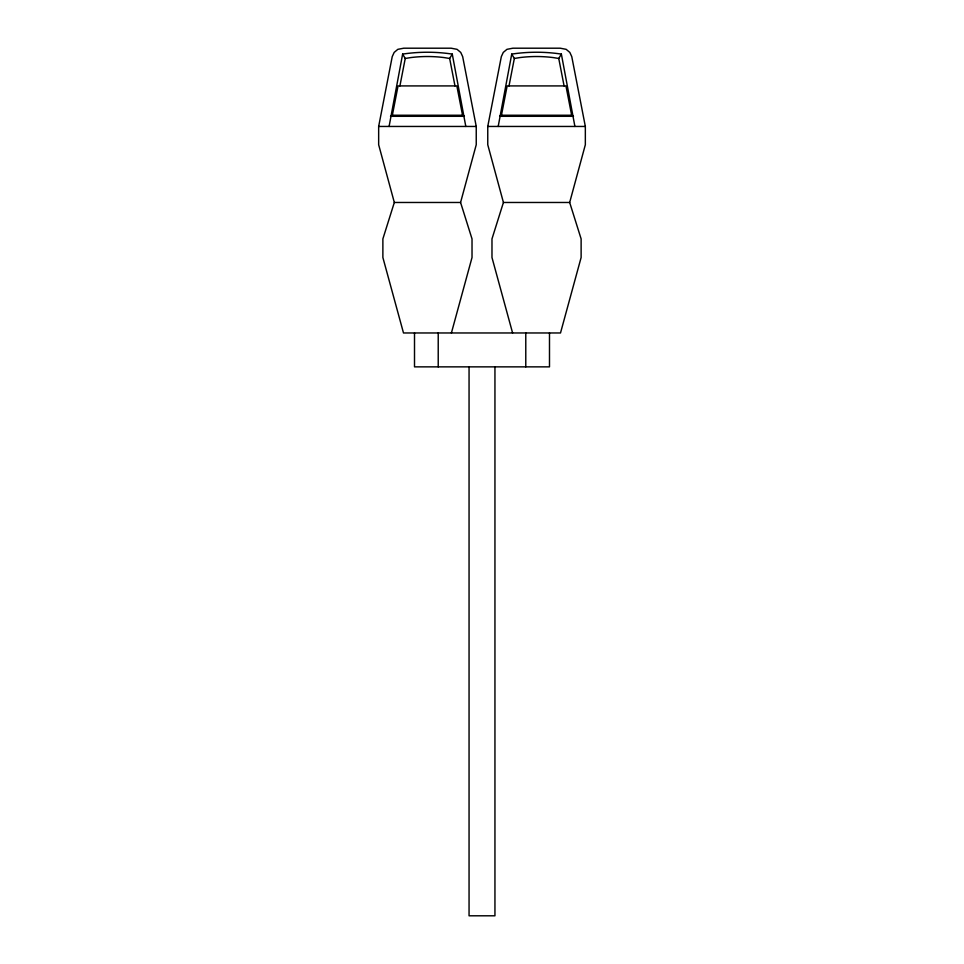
<?xml version="1.0" encoding="UTF-8"?>
<svg xmlns="http://www.w3.org/2000/svg" width="964" height="964" viewBox="0 0 964 964"><rect width="100%" height="100%" fill="white"/><g stroke="black" fill="none" stroke-linecap="round" stroke-linejoin="round"><path stroke-width="1.45" d="M389.094 126.453L402.627 54.105A98.569 57.864 0 0 1 452.273 54.105L465.805 126.453M498.195 126.453L511.727 54.105A98.569 57.864 0 0 1 561.373 54.105L574.906 126.453M512.595 332.966L491.977 257.509L491.977 238.903L503.425 202.476L487.76 144.733L487.76 126.453L501.328 56.635L503.268 52.418L506.956 49.333L512.872 48.2L560.229 48.2L566.157 49.333L569.832 52.418L571.773 56.635L585.341 126.453L585.341 144.733L569.676 202.476L581.123 238.903L581.123 257.509L560.506 332.966L403.494 332.966L382.877 257.509L382.877 238.903L394.324 202.476L378.659 144.733L378.659 126.453L392.228 56.635L394.168 52.418L397.843 49.333L403.771 48.2L451.128 48.2L457.044 49.333L460.732 52.418L462.672 56.635L476.24 126.453L476.24 144.733L460.575 202.476L472.023 238.903L472.023 257.509L451.405 332.966M392.348 115.246L398.048 85.916L456.852 85.916L462.551 115.246L464.371 116.307L390.528 116.307L392.348 115.246L462.551 115.246M399.915 85.916L405.242 58.467L402.627 54.105M501.449 115.246L507.148 85.916L565.952 85.916L571.652 115.246L573.472 116.307L499.629 116.307L501.449 115.246L571.652 115.246M509.016 85.916L514.342 58.467L511.727 54.105M454.984 85.916L449.658 58.467L452.273 54.105M564.085 85.916L558.759 58.467L561.373 54.105M405.242 58.467L410.797 57.575A96.882 70.456 0 0 1 444.103 57.575L449.658 58.467M514.342 58.467L519.897 57.575A96.882 70.456 0 0 1 553.203 57.575L558.759 58.467M378.659 126.453L476.24 126.453M487.76 126.453L585.341 126.453M394.324 202.476L460.575 202.476M503.425 202.476L569.676 202.476M549.492 332.966L549.492 366.862L414.508 366.862L414.508 332.966M525.778 332.966L525.778 366.862M494.942 366.862L494.942 915.8L469.058 915.8L469.058 366.862M438.222 332.966L438.222 366.862"/></g></svg>
